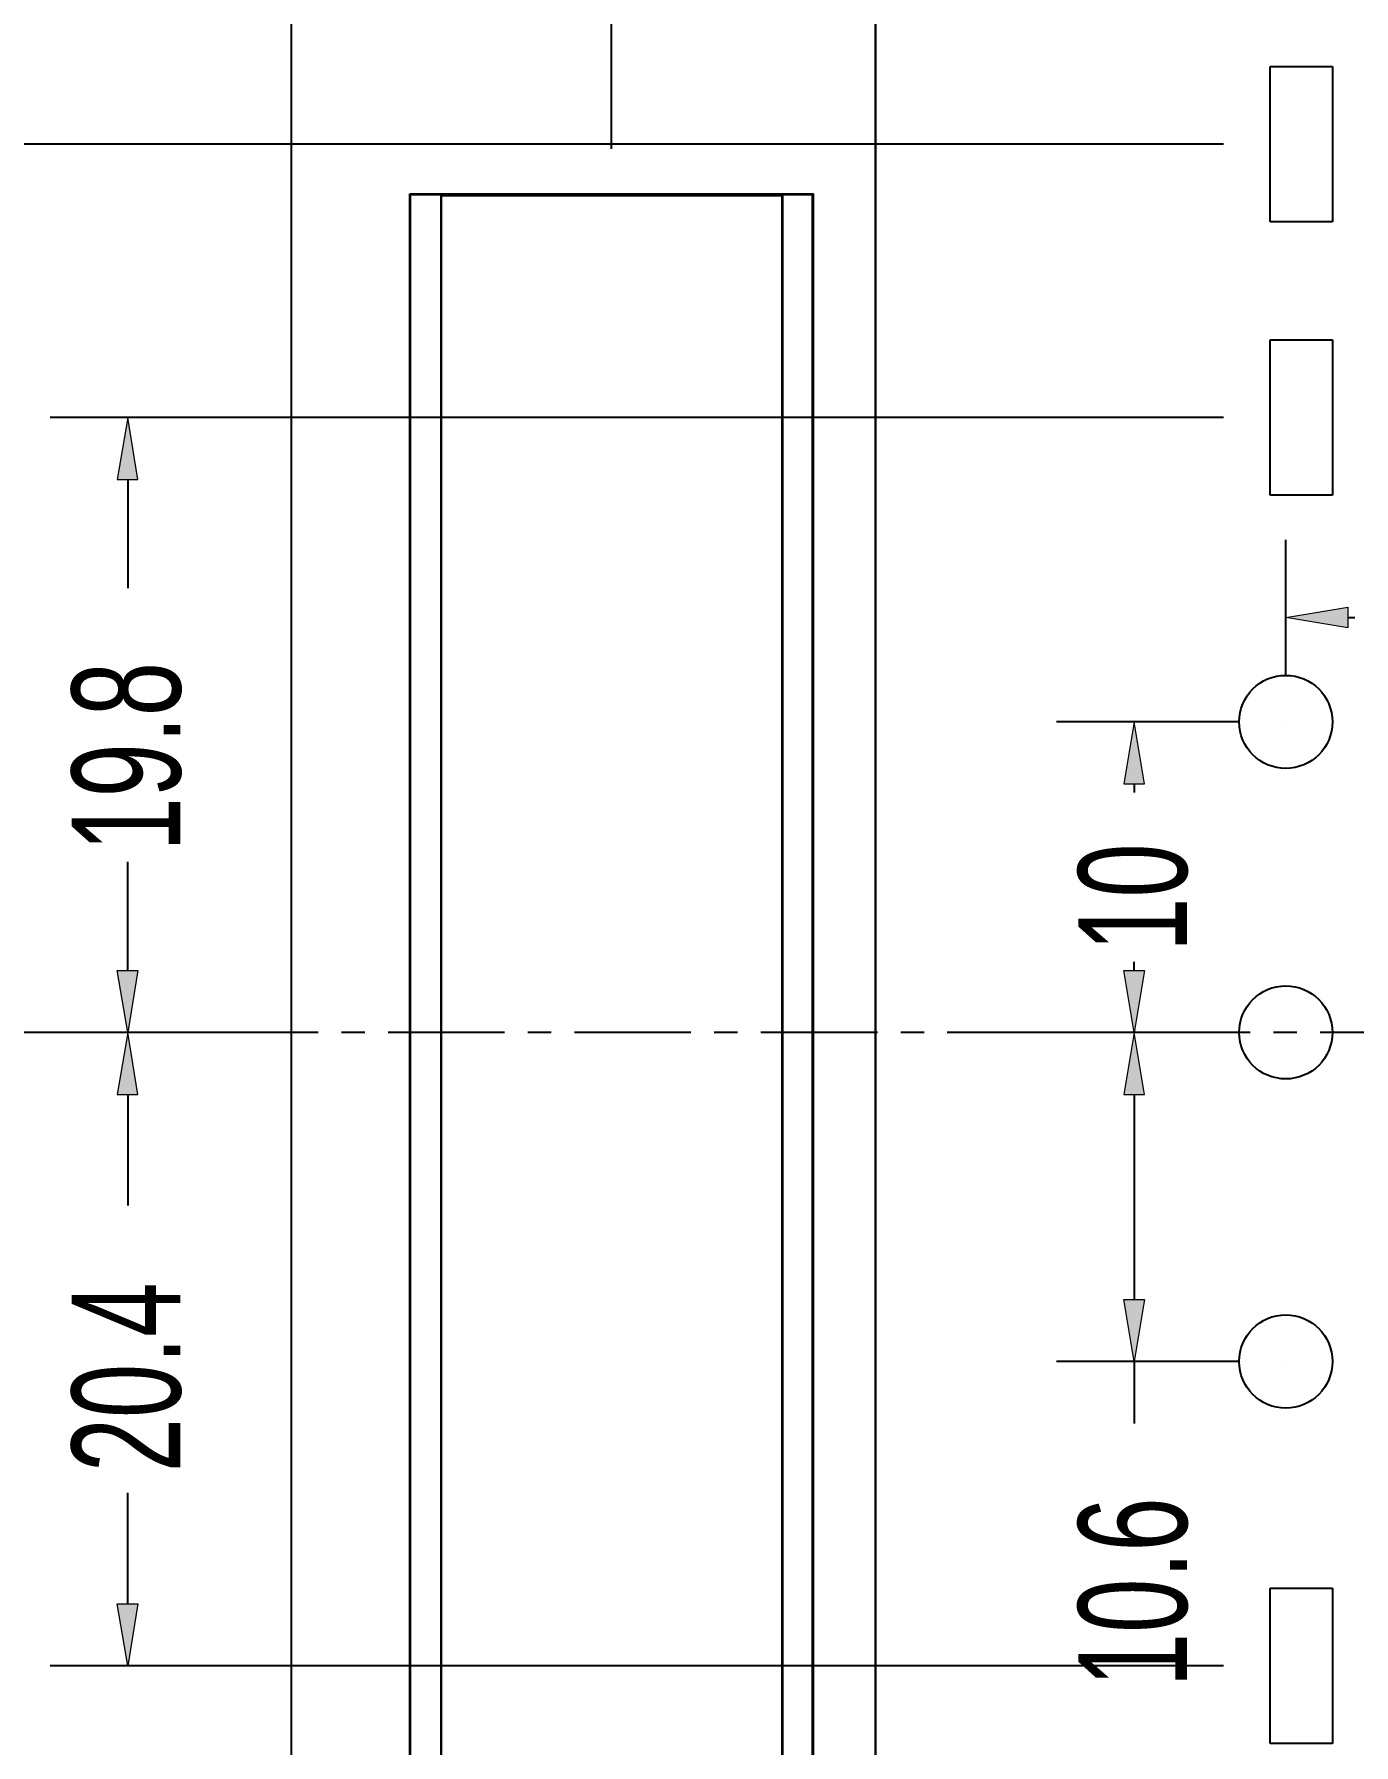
# Model space of a CAD drawing. Header units: inches. Extents: x 0 to 800, y 356 to 444.
# Drawn here: x 15.39 to 24.3, y 402.26 to 413.82 of the extents above; entities that cross this region are included whole.
import ezdxf

# ---------------------------------------------------------------- set-up
doc = ezdxf.new("R2010")
doc.units = ezdxf.units.IN
doc.header["$MEASUREMENT"] = 0
doc.linetypes.add('AI-Linetype-3', pattern=[1.259478, 0.787174, -0.157435, 0.157435, -0.157435])

# ---------------------------------------------------------------- blocks, each defined once
blk = doc.blocks.new('block 177')
at = {"color": 5, "lineweight": 25, "true_color": 0x0000ff}
blk.add_lwpolyline([(19.288, 413.042), (19.288, 421.533)], dxfattribs=at)
blk = doc.blocks.new('block 184')
at = {"lineweight": 0}
blk.add_lwpolyline([(19.288, 412.727), (19.288, 412.727)], dxfattribs=at)
blk = doc.blocks.new('block 176')
for name in ['block 177', 'block 184']:
    blk.add_blockref(name, (0, 0))
blk = doc.blocks.new('block 626')
at = {"color": 7, "lineweight": 25, "true_color": 0xffffff}
blk.add_lwpolyline([(17.126, 398.496), (17.126, 415.645)], dxfattribs=at)
blk = doc.blocks.new('block 627')
at = {"color": 7, "lineweight": 25, "true_color": 0xffffff}
blk.add_lwpolyline([(17.924, 401.403), (17.924, 412.738)], dxfattribs=at)
blk = doc.blocks.new('block 628')
at = {"color": 7, "lineweight": 25, "true_color": 0xffffff}
blk.add_lwpolyline([(17.93, 401.718), (17.93, 412.732)], dxfattribs=at)
blk = doc.blocks.new('block 629')
at = {"color": 7, "lineweight": 25, "true_color": 0xffffff}
blk.add_lwpolyline([(18.134, 412.732), (18.134, 401.823)], dxfattribs=at)
blk = doc.blocks.new('block 630')
at = {"color": 7, "lineweight": 25, "true_color": 0xffffff}
blk.add_lwpolyline([(18.138, 402.096), (18.138, 412.727)], dxfattribs=at)
blk = doc.blocks.new('block 639')
at = {"color": 7, "lineweight": 25, "true_color": 0xffffff}
blk.add_lwpolyline([(20.438, 412.727), (20.438, 402.096)], dxfattribs=at)
blk = doc.blocks.new('block 640')
at = {"color": 7, "lineweight": 25, "true_color": 0xffffff}
blk.add_lwpolyline([(20.442, 412.732), (20.442, 401.823)], dxfattribs=at)
blk = doc.blocks.new('block 641')
at = {"color": 7, "lineweight": 25, "true_color": 0xffffff}
blk.add_lwpolyline([(20.646, 401.718), (20.646, 412.732)], dxfattribs=at)
blk = doc.blocks.new('block 642')
at = {"color": 7, "lineweight": 25, "true_color": 0xffffff}
blk.add_lwpolyline([(20.652, 401.403), (20.652, 412.738)], dxfattribs=at)
blk = doc.blocks.new('block 643')
at = {"color": 7, "lineweight": 25, "true_color": 0xffffff}
blk.add_lwpolyline([(21.068, 414.317), (21.068, 399.824)], dxfattribs=at)
blk = doc.blocks.new('block 644')
at = {"color": 7, "lineweight": 25, "true_color": 0xffffff}
blk.add_lwpolyline([(21.072, 414.312), (21.072, 399.829)], dxfattribs=at)
blk = doc.blocks.new('block 645')
at = {"color": 7, "lineweight": 25, "true_color": 0xffffff}
blk.add_lwpolyline([(20.442, 412.732), (20.438, 412.727)], dxfattribs=at)
blk = doc.blocks.new('block 646')
at = {"color": 7, "lineweight": 25, "true_color": 0xffffff}
blk.add_lwpolyline([(20.646, 412.732), (20.652, 412.738)], dxfattribs=at)
blk = doc.blocks.new('block 649')
at = {"color": 7, "lineweight": 25, "true_color": 0xffffff}
blk.add_lwpolyline([(23.738, 402.264), (23.738, 403.313)], dxfattribs=at)
blk = doc.blocks.new('block 650')
at = {"color": 7, "lineweight": 25, "true_color": 0xffffff}
blk.add_lwpolyline([(23.738, 410.702), (23.738, 411.751)], dxfattribs=at)
blk = doc.blocks.new('block 651')
at = {"color": 7, "lineweight": 25, "true_color": 0xffffff}
blk.add_lwpolyline([(23.738, 412.549), (23.738, 413.599)], dxfattribs=at)
blk = doc.blocks.new('block 652')
at = {"color": 7, "lineweight": 25, "true_color": 0xffffff}
blk.add_lwpolyline([(24.158, 413.599), (24.158, 412.549)], dxfattribs=at)
blk = doc.blocks.new('block 653')
at = {"color": 7, "lineweight": 25, "true_color": 0xffffff}
blk.add_lwpolyline([(24.158, 411.751), (24.158, 410.702)], dxfattribs=at)
blk = doc.blocks.new('block 654')
at = {"color": 7, "lineweight": 25, "true_color": 0xffffff}
blk.add_lwpolyline([(24.158, 403.313), (24.158, 402.264)], dxfattribs=at)
blk = doc.blocks.new('block 693')
at = {"color": 7, "lineweight": 25, "true_color": 0xffffff}
blk.add_lwpolyline([(17.93, 412.732), (17.924, 412.738)], dxfattribs=at)
blk = doc.blocks.new('block 694')
at = {"color": 7, "lineweight": 25, "true_color": 0xffffff}
blk.add_lwpolyline([(18.134, 412.732), (18.138, 412.727)], dxfattribs=at)
blk = doc.blocks.new('block 725')
at = {"color": 7, "lineweight": 25, "true_color": 0xffffff}
blk.add_lwpolyline([(24.158, 402.264), (23.738, 402.264)], dxfattribs=at)
blk = doc.blocks.new('block 726')
at = {"color": 7, "lineweight": 25, "true_color": 0xffffff}
blk.add_lwpolyline([(23.738, 403.313), (24.158, 403.313)], dxfattribs=at)
blk = doc.blocks.new('block 753')
at = {"color": 7, "lineweight": 25, "true_color": 0xffffff}
blk.add_lwpolyline([(24.158, 410.702), (23.738, 410.702)], dxfattribs=at)
blk = doc.blocks.new('block 756')
at = {"color": 7, "lineweight": 25, "true_color": 0xffffff}
blk.add_lwpolyline([(23.738, 411.751), (24.158, 411.751)], dxfattribs=at)
blk = doc.blocks.new('block 765')
at = {"color": 7, "lineweight": 25, "true_color": 0xffffff}
blk.add_lwpolyline([(24.158, 412.549), (23.738, 412.549)], dxfattribs=at)
blk = doc.blocks.new('block 766')
at = {"color": 7, "lineweight": 25, "true_color": 0xffffff}
blk.add_lwpolyline([(18.138, 412.727), (20.438, 412.727)], dxfattribs=at)
blk = doc.blocks.new('block 770')
at = {"color": 7, "lineweight": 25, "true_color": 0xffffff}
blk.add_lwpolyline([(20.646, 412.732), (20.442, 412.732)], dxfattribs=at)
blk = doc.blocks.new('block 771')
at = {"color": 7, "lineweight": 25, "true_color": 0xffffff}
blk.add_lwpolyline([(18.134, 412.732), (17.93, 412.732)], dxfattribs=at)
blk = doc.blocks.new('block 772')
at = {"color": 7, "lineweight": 25, "true_color": 0xffffff}
blk.add_lwpolyline([(17.924, 412.738), (20.652, 412.738)], dxfattribs=at)
blk = doc.blocks.new('block 783')
at = {"color": 7, "lineweight": 25, "true_color": 0xffffff}
blk.add_lwpolyline([(23.738, 413.599), (24.158, 413.599)], dxfattribs=at)
blk = doc.blocks.new('block 909')
at = {"color": 7, "lineweight": 25, "true_color": 0xffffff}
blk.add_open_spline([(24.158, 404.846), (24.158, 405.02), (24.017, 405.161), (23.843, 405.161), (23.669, 405.161), (23.528, 405.02), (23.528, 404.846), (23.528, 404.672), (23.669, 404.531), (23.843, 404.531), (24.017, 404.531), (24.158, 404.672), (24.158, 404.846), (24.158, 404.846), (24.158, 404.846), (24.158, 404.846)], degree=3, knots=[0, 0, 0, 0, 1, 1, 1, 2, 2, 2, 3, 3, 3, 4, 4, 4, 5, 5, 5, 5], dxfattribs=at)
blk = doc.blocks.new('block 910')
at = {"color": 7, "lineweight": 25, "true_color": 0xffffff}
blk.add_open_spline([(24.158, 407.07), (24.158, 407.245), (24.017, 407.385), (23.843, 407.385), (23.669, 407.385), (23.528, 407.245), (23.528, 407.07), (23.528, 406.896), (23.669, 406.756), (23.843, 406.756), (24.017, 406.756), (24.158, 406.896), (24.158, 407.07), (24.158, 407.07), (24.158, 407.07), (24.158, 407.07)], degree=3, knots=[0, 0, 0, 0, 1, 1, 1, 2, 2, 2, 3, 3, 3, 4, 4, 4, 5, 5, 5, 5], dxfattribs=at)
blk = doc.blocks.new('block 915')
at = {"color": 7, "lineweight": 25, "true_color": 0xffffff}
blk.add_open_spline([(24.158, 409.169), (24.158, 409.344), (24.017, 409.484), (23.843, 409.484), (23.669, 409.484), (23.528, 409.344), (23.528, 409.169), (23.528, 408.996), (23.669, 408.855), (23.843, 408.855), (24.017, 408.855), (24.158, 408.996), (24.158, 409.169), (24.158, 409.169), (24.158, 409.169), (24.158, 409.169)], degree=3, knots=[0, 0, 0, 0, 1, 1, 1, 2, 2, 2, 3, 3, 3, 4, 4, 4, 5, 5, 5, 5], dxfattribs=at)
blk = doc.blocks.new('block 2836')
at = {"color": 1, "linetype": 'AI-Linetype-3', "lineweight": 25, "true_color": 0xff0000}
blk.add_lwpolyline([(52.571, 407.07), (14.133, 407.07)], dxfattribs=at)
blk = doc.blocks.new('block 2883')
at = {"color": 5, "lineweight": 25, "true_color": 0x0000ff}
blk.add_lwpolyline([(25.522, 409.484), (25.522, 410.401)], dxfattribs=at)
blk = doc.blocks.new('block 2884')
at = {"color": 5, "lineweight": 25, "true_color": 0x0000ff}
blk.add_lwpolyline([(23.843, 409.484), (23.843, 410.401)], dxfattribs=at)
blk = doc.blocks.new('block 2885')
at = {"color": 5, "lineweight": 25, "true_color": 0x0000ff}
blk.add_lwpolyline([(25.103, 409.876), (25.057, 409.876)], dxfattribs=at)
blk = doc.blocks.new('block 2886')
at = {"color": 5, "lineweight": 25, "true_color": 0x0000ff}
blk.add_lwpolyline([(24.263, 409.876), (24.309, 409.876)], dxfattribs=at)
blk = doc.blocks.new('block 2887')
at = {"color": 3, "true_color": 0x00ff00, "insert": (24.448, 409.509), "char_height": 0.7347, "attachment_point": 7}
blk.add_mtext('\\fAdobe Song Std L|b0|i0|c0|p34;\\W0.67;8', dxfattribs=at)
blk = doc.blocks.new('block 2888')
at = {"true_color": 0x0000ff}
h = blk.add_hatch(color=5, dxfattribs=at)
h.dxf.hatch_style = 2
h.paths.add_polyline_path([(25.103, 409.946), (25.103, 409.806), (25.522, 409.876)])
at = {"lineweight": 0}
blk.add_lwpolyline([(25.103, 409.946), (25.103, 409.806), (25.522, 409.876), (25.103, 409.946)], dxfattribs=at)
blk = doc.blocks.new('block 2889')
at = {"true_color": 0x0000ff}
h = blk.add_hatch(color=5, dxfattribs=at)
h.dxf.hatch_style = 2
h.paths.add_polyline_path([(24.263, 409.946), (24.263, 409.806), (23.843, 409.876)])
at = {"lineweight": 0}
blk.add_lwpolyline([(24.263, 409.946), (24.263, 409.806), (23.843, 409.876), (24.263, 409.946)], dxfattribs=at)
blk = doc.blocks.new('block 2890')
at = {"lineweight": 0}
blk.add_lwpolyline([(25.522, 409.169), (25.522, 409.169)], dxfattribs=at)
blk = doc.blocks.new('block 2891')
at = {"lineweight": 0}
blk.add_lwpolyline([(23.843, 409.169), (23.843, 409.169)], dxfattribs=at)
blk = doc.blocks.new('block 2892')
at = {"lineweight": 0}
blk.add_lwpolyline([(23.843, 409.876), (23.843, 409.876)], dxfattribs=at)
blk = doc.blocks.new('block 2882')
for name in ['block 2884', 'block 2883', 'block 2887', 'block 2889', 'block 2888', 'block 2892', 'block 2886', 'block 2885', 'block 2891', 'block 2890']:
    blk.add_blockref(name, (0, 0))
blk = doc.blocks.new('block 2894')
at = {"color": 5, "lineweight": 25, "true_color": 0x0000ff}
blk.add_lwpolyline([(23.528, 409.169), (22.294, 409.169)], dxfattribs=at)
blk = doc.blocks.new('block 2895')
at = {"color": 5, "lineweight": 25, "true_color": 0x0000ff}
blk.add_lwpolyline([(23.528, 407.07), (22.294, 407.07)], dxfattribs=at)
blk = doc.blocks.new('block 2896')
at = {"color": 5, "lineweight": 25, "true_color": 0x0000ff}
blk.add_lwpolyline([(22.818, 408.75), (22.818, 408.693)], dxfattribs=at)
blk = doc.blocks.new('block 2897')
at = {"color": 5, "lineweight": 25, "true_color": 0x0000ff}
blk.add_lwpolyline([(22.818, 407.49), (22.818, 407.547)], dxfattribs=at)
blk = doc.blocks.new('block 2898')
at = {"true_color": 0x0000ff}
h = blk.add_hatch(color=5, dxfattribs=at)
h.dxf.hatch_style = 2
h.paths.add_polyline_path([(22.749, 408.75), (22.889, 408.75), (22.818, 409.169)])
at = {"lineweight": 0}
blk.add_lwpolyline([(22.749, 408.75), (22.889, 408.75), (22.818, 409.169), (22.749, 408.75)], dxfattribs=at)
blk = doc.blocks.new('block 2899')
at = {"true_color": 0x0000ff}
h = blk.add_hatch(color=5, dxfattribs=at)
h.dxf.hatch_style = 2
h.paths.add_polyline_path([(22.749, 407.49), (22.889, 407.49), (22.818, 407.07)])
at = {"lineweight": 0}
blk.add_lwpolyline([(22.749, 407.49), (22.889, 407.49), (22.818, 407.07), (22.749, 407.49)], dxfattribs=at)
blk = doc.blocks.new('block 2900')
at = {"color": 3, "true_color": 0x00ff00, "insert": (23.186, 407.616), "char_height": 0.7347, "attachment_point": 7, "rotation": 90}
blk.add_mtext('\\fAdobe Song Std L|b0|i0|c0|p34;\\W0.67;10', dxfattribs=at)
blk = doc.blocks.new('block 2901')
at = {"lineweight": 0}
blk.add_lwpolyline([(23.843, 409.169), (23.843, 409.169)], dxfattribs=at)
blk = doc.blocks.new('block 2902')
at = {"lineweight": 0}
blk.add_lwpolyline([(23.843, 407.07), (23.843, 407.07)], dxfattribs=at)
blk = doc.blocks.new('block 2903')
at = {"lineweight": 0}
blk.add_lwpolyline([(22.818, 407.07), (22.818, 407.07)], dxfattribs=at)
blk = doc.blocks.new('block 2893')
for name in ['block 2894', 'block 2898', 'block 2901', 'block 2896', 'block 2900', 'block 2899', 'block 2897', 'block 2895', 'block 2903', 'block 2902']:
    blk.add_blockref(name, (0, 0))
blk = doc.blocks.new('block 2905')
at = {"color": 5, "lineweight": 25, "true_color": 0x0000ff}
blk.add_lwpolyline([(23.528, 407.07), (22.294, 407.07)], dxfattribs=at)
blk = doc.blocks.new('block 2906')
at = {"color": 5, "lineweight": 25, "true_color": 0x0000ff}
blk.add_lwpolyline([(23.528, 404.846), (22.294, 404.846)], dxfattribs=at)
blk = doc.blocks.new('block 2907')
at = {"color": 5, "lineweight": 25, "true_color": 0x0000ff}
blk.add_lwpolyline([(22.818, 406.651), (22.818, 405.266)], dxfattribs=at)
blk = doc.blocks.new('block 2908')
at = {"color": 5, "lineweight": 25, "true_color": 0x0000ff}
blk.add_lwpolyline([(22.818, 404.846), (22.818, 404.426)], dxfattribs=at)
blk = doc.blocks.new('block 2909')
at = {"true_color": 0x0000ff}
h = blk.add_hatch(color=5, dxfattribs=at)
h.dxf.hatch_style = 2
h.paths.add_polyline_path([(22.749, 406.651), (22.889, 406.651), (22.818, 407.07)])
at = {"lineweight": 0}
blk.add_lwpolyline([(22.749, 406.651), (22.889, 406.651), (22.818, 407.07), (22.749, 406.651)], dxfattribs=at)
blk = doc.blocks.new('block 2910')
at = {"true_color": 0x0000ff}
h = blk.add_hatch(color=5, dxfattribs=at)
h.dxf.hatch_style = 2
h.paths.add_polyline_path([(22.749, 405.266), (22.889, 405.266), (22.818, 404.846)])
at = {"lineweight": 0}
blk.add_lwpolyline([(22.749, 405.266), (22.889, 405.266), (22.818, 404.846), (22.749, 405.266)], dxfattribs=at)
blk = doc.blocks.new('block 2911')
at = {"color": 3, "true_color": 0x00ff00, "insert": (23.186, 402.646), "char_height": 0.7347, "attachment_point": 7, "rotation": 90}
blk.add_mtext('\\fAdobe Song Std L|b0|i0|c0|p34;\\W0.67;10.6', dxfattribs=at)
blk = doc.blocks.new('block 2912')
at = {"lineweight": 0}
blk.add_lwpolyline([(23.843, 407.07), (23.843, 407.07)], dxfattribs=at)
blk = doc.blocks.new('block 2913')
at = {"lineweight": 0}
blk.add_lwpolyline([(23.843, 404.846), (23.843, 404.846)], dxfattribs=at)
blk = doc.blocks.new('block 2914')
at = {"lineweight": 0}
blk.add_lwpolyline([(22.818, 404.846), (22.818, 404.846)], dxfattribs=at)
blk = doc.blocks.new('block 2904')
for name in ['block 2905', 'block 2909', 'block 2912', 'block 2907', 'block 2910', 'block 2906', 'block 2908', 'block 2914', 'block 2913', 'block 2911']:
    blk.add_blockref(name, (0, 0))
blk = doc.blocks.new('block 2953')
at = {"color": 5, "lineweight": 25, "true_color": 0x0000ff}
blk.add_lwpolyline([(25.627, 413.914), (25.627, 416.946)], dxfattribs=at)
blk = doc.blocks.new('block 2954')
at = {"color": 5, "lineweight": 25, "true_color": 0x0000ff}
blk.add_lwpolyline([(24.788, 413.914), (24.788, 416.946)], dxfattribs=at)
blk = doc.blocks.new('block 2955')
at = {"color": 5, "lineweight": 25, "true_color": 0x0000ff}
blk.add_lwpolyline([(26.047, 416.421), (26.467, 416.421)], dxfattribs=at)
blk = doc.blocks.new('block 2956')
at = {"color": 5, "lineweight": 25, "true_color": 0x0000ff}
blk.add_lwpolyline([(24.368, 416.421), (23.948, 416.421)], dxfattribs=at)
blk = doc.blocks.new('block 2957')
at = {"color": 5, "lineweight": 25, "true_color": 0x0000ff}
blk.add_lwpolyline([(25.627, 416.421), (25.593, 416.421)], dxfattribs=at)
blk = doc.blocks.new('block 2958')
at = {"color": 5, "lineweight": 25, "true_color": 0x0000ff}
blk.add_lwpolyline([(24.788, 416.421), (24.822, 416.421)], dxfattribs=at)
blk = doc.blocks.new('block 2959')
at = {"true_color": 0x0000ff}
h = blk.add_hatch(color=5, dxfattribs=at)
h.dxf.hatch_style = 2
h.paths.add_polyline_path([(26.047, 416.491), (26.047, 416.352), (25.627, 416.421)])
at = {"lineweight": 0}
blk.add_lwpolyline([(26.047, 416.491), (26.047, 416.352), (25.627, 416.421), (26.047, 416.491)], dxfattribs=at)
blk = doc.blocks.new('block 2960')
at = {"true_color": 0x0000ff}
h = blk.add_hatch(color=5, dxfattribs=at)
h.dxf.hatch_style = 2
h.paths.add_polyline_path([(24.368, 416.491), (24.368, 416.352), (24.788, 416.421)])
at = {"lineweight": 0}
blk.add_lwpolyline([(24.368, 416.491), (24.368, 416.352), (24.788, 416.421), (24.368, 416.491)], dxfattribs=at)
blk = doc.blocks.new('block 2961')
at = {"color": 3, "true_color": 0x00ff00, "insert": (24.961, 416.054), "char_height": 0.7347, "attachment_point": 7}
blk.add_mtext('\\fAdobe Song Std L|b0|i0|c0|p34;\\W0.67;4', dxfattribs=at)
blk = doc.blocks.new('block 2962')
at = {"lineweight": 0}
blk.add_lwpolyline([(25.627, 413.599), (25.627, 413.599)], dxfattribs=at)
blk = doc.blocks.new('block 2963')
at = {"lineweight": 0}
blk.add_lwpolyline([(24.788, 413.599), (24.788, 413.599)], dxfattribs=at)
blk = doc.blocks.new('block 2964')
at = {"lineweight": 0}
blk.add_lwpolyline([(24.788, 416.421), (24.788, 416.421)], dxfattribs=at)
blk = doc.blocks.new('block 2952')
for name in ['block 2954', 'block 2953', 'block 2961', 'block 2960', 'block 2959', 'block 2956', 'block 2958', 'block 2964', 'block 2957', 'block 2955', 'block 2963', 'block 2962']:
    blk.add_blockref(name, (0, 0))
blk = doc.blocks.new('block 2966')
at = {"color": 5, "lineweight": 25, "true_color": 0x0000ff}
blk.add_lwpolyline([(24.788, 413.914), (24.788, 416.946)], dxfattribs=at)
blk = doc.blocks.new('block 2967')
at = {"color": 5, "lineweight": 25, "true_color": 0x0000ff}
blk.add_lwpolyline([(23.948, 413.914), (23.948, 416.946)], dxfattribs=at)
blk = doc.blocks.new('block 2968')
at = {"color": 5, "lineweight": 25, "true_color": 0x0000ff}
blk.add_lwpolyline([(25.208, 416.421), (25.627, 416.421)], dxfattribs=at)
blk = doc.blocks.new('block 2969')
at = {"color": 5, "lineweight": 25, "true_color": 0x0000ff}
blk.add_lwpolyline([(23.528, 416.421), (23.108, 416.421)], dxfattribs=at)
blk = doc.blocks.new('block 2970')
at = {"color": 5, "lineweight": 25, "true_color": 0x0000ff}
blk.add_lwpolyline([(24.788, 416.421), (24.753, 416.421)], dxfattribs=at)
blk = doc.blocks.new('block 2971')
at = {"color": 5, "lineweight": 25, "true_color": 0x0000ff}
blk.add_lwpolyline([(23.948, 416.421), (23.982, 416.421)], dxfattribs=at)
blk = doc.blocks.new('block 2972')
at = {"true_color": 0x0000ff}
h = blk.add_hatch(color=5, dxfattribs=at)
h.dxf.hatch_style = 2
h.paths.add_polyline_path([(25.208, 416.491), (25.208, 416.352), (24.788, 416.421)])
at = {"lineweight": 0}
blk.add_lwpolyline([(25.208, 416.491), (25.208, 416.352), (24.788, 416.421), (25.208, 416.491)], dxfattribs=at)
blk = doc.blocks.new('block 2973')
at = {"true_color": 0x0000ff}
h = blk.add_hatch(color=5, dxfattribs=at)
h.dxf.hatch_style = 2
h.paths.add_polyline_path([(23.528, 416.491), (23.528, 416.352), (23.948, 416.421)])
at = {"lineweight": 0}
blk.add_lwpolyline([(23.528, 416.491), (23.528, 416.352), (23.948, 416.421), (23.528, 416.491)], dxfattribs=at)
blk = doc.blocks.new('block 2974')
at = {"color": 3, "true_color": 0x00ff00, "insert": (24.122, 416.054), "char_height": 0.7347, "attachment_point": 7}
blk.add_mtext('\\fAdobe Song Std L|b0|i0|c0|p34;\\W0.67;4', dxfattribs=at)
blk = doc.blocks.new('block 2975')
at = {"lineweight": 0}
blk.add_lwpolyline([(24.788, 413.599), (24.788, 413.599)], dxfattribs=at)
blk = doc.blocks.new('block 2976')
at = {"lineweight": 0}
blk.add_lwpolyline([(23.948, 413.599), (23.948, 413.599)], dxfattribs=at)
blk = doc.blocks.new('block 2977')
at = {"lineweight": 0}
blk.add_lwpolyline([(23.948, 416.421), (23.948, 416.421)], dxfattribs=at)
blk = doc.blocks.new('block 2965')
for name in ['block 2967', 'block 2966', 'block 2974', 'block 2973', 'block 2972', 'block 2969', 'block 2971', 'block 2977', 'block 2970', 'block 2968', 'block 2976', 'block 2975']:
    blk.add_blockref(name, (0, 0))
blk = doc.blocks.new('block 2979')
at = {"color": 5, "lineweight": 25, "true_color": 0x0000ff}
blk.add_lwpolyline([(23.423, 413.074), (13.916, 413.074)], dxfattribs=at)
blk = doc.blocks.new('block 2980')
at = {"color": 5, "lineweight": 25, "true_color": 0x0000ff}
blk.add_lwpolyline([(16.497, 407.07), (13.916, 407.07)], dxfattribs=at)
blk = doc.blocks.new('block 2981')
at = {"color": 5, "lineweight": 25, "true_color": 0x0000ff}
blk.add_lwpolyline([(14.44, 412.654), (14.44, 411.032)], dxfattribs=at)
blk = doc.blocks.new('block 2982')
at = {"color": 5, "lineweight": 25, "true_color": 0x0000ff}
blk.add_lwpolyline([(14.44, 407.49), (14.44, 409.112)], dxfattribs=at)
blk = doc.blocks.new('block 2983')
at = {"true_color": 0x0000ff}
h = blk.add_hatch(color=5, dxfattribs=at)
h.dxf.hatch_style = 2
h.paths.add_polyline_path([(14.371, 412.654), (14.511, 412.654), (14.44, 413.074)])
at = {"lineweight": 0}
blk.add_lwpolyline([(14.371, 412.654), (14.511, 412.654), (14.44, 413.074), (14.371, 412.654)], dxfattribs=at)
blk = doc.blocks.new('block 2984')
at = {"true_color": 0x0000ff}
h = blk.add_hatch(color=5, dxfattribs=at)
h.dxf.hatch_style = 2
h.paths.add_polyline_path([(14.371, 407.49), (14.511, 407.49), (14.44, 407.07)])
at = {"lineweight": 0}
blk.add_lwpolyline([(14.371, 407.49), (14.511, 407.49), (14.44, 407.07), (14.371, 407.49)], dxfattribs=at)
blk = doc.blocks.new('block 2985')
at = {"color": 3, "true_color": 0x00ff00, "insert": (14.808, 409.252), "char_height": 0.7347, "attachment_point": 7, "rotation": 90}
blk.add_mtext('\\fAdobe Song Std L|b0|i0|c0|p34;\\W0.67;28.6', dxfattribs=at)
blk = doc.blocks.new('block 2986')
at = {"lineweight": 0}
blk.add_lwpolyline([(23.738, 413.074), (23.738, 413.074)], dxfattribs=at)
blk = doc.blocks.new('block 2987')
at = {"lineweight": 0}
blk.add_lwpolyline([(16.811, 407.07), (16.811, 407.07)], dxfattribs=at)
blk = doc.blocks.new('block 2988')
at = {"lineweight": 0}
blk.add_lwpolyline([(14.44, 407.07), (14.44, 407.07)], dxfattribs=at)
blk = doc.blocks.new('block 2978')
for name in ['block 2979', 'block 2983', 'block 2986', 'block 2981', 'block 2985', 'block 2982', 'block 2984', 'block 2980', 'block 2988', 'block 2987']:
    blk.add_blockref(name, (0, 0))
blk = doc.blocks.new('block 2990')
at = {"color": 5, "lineweight": 25, "true_color": 0x0000ff}
blk.add_lwpolyline([(23.423, 411.227), (15.494, 411.227)], dxfattribs=at)
blk = doc.blocks.new('block 2991')
at = {"color": 5, "lineweight": 25, "true_color": 0x0000ff}
blk.add_lwpolyline([(16.811, 407.07), (15.494, 407.07)], dxfattribs=at)
blk = doc.blocks.new('block 2992')
at = {"color": 5, "lineweight": 25, "true_color": 0x0000ff}
blk.add_lwpolyline([(16.019, 410.807), (16.019, 410.073)], dxfattribs=at)
blk = doc.blocks.new('block 2993')
at = {"color": 5, "lineweight": 25, "true_color": 0x0000ff}
blk.add_lwpolyline([(16.019, 407.49), (16.019, 408.224)], dxfattribs=at)
blk = doc.blocks.new('block 2994')
at = {"true_color": 0x0000ff}
h = blk.add_hatch(color=5, dxfattribs=at)
h.dxf.hatch_style = 2
h.paths.add_polyline_path([(15.948, 410.807), (16.088, 410.807), (16.019, 411.227)])
at = {"lineweight": 0}
blk.add_lwpolyline([(15.948, 410.807), (16.088, 410.807), (16.019, 411.227), (15.948, 410.807)], dxfattribs=at)
blk = doc.blocks.new('block 2995')
at = {"true_color": 0x0000ff}
h = blk.add_hatch(color=5, dxfattribs=at)
h.dxf.hatch_style = 2
h.paths.add_polyline_path([(15.948, 407.49), (16.088, 407.49), (16.019, 407.07)])
at = {"lineweight": 0}
blk.add_lwpolyline([(15.948, 407.49), (16.088, 407.49), (16.019, 407.07), (15.948, 407.49)], dxfattribs=at)
blk = doc.blocks.new('block 2996')
at = {"color": 3, "true_color": 0x00ff00, "insert": (16.386, 408.293), "char_height": 0.7347, "attachment_point": 7, "rotation": 90}
blk.add_mtext('\\fAdobe Song Std L|b0|i0|c0|p34;\\W0.67;19.8', dxfattribs=at)
blk = doc.blocks.new('block 2997')
at = {"lineweight": 0}
blk.add_lwpolyline([(23.738, 411.227), (23.738, 411.227)], dxfattribs=at)
blk = doc.blocks.new('block 2998')
at = {"lineweight": 0}
blk.add_lwpolyline([(17.126, 407.07), (17.126, 407.07)], dxfattribs=at)
blk = doc.blocks.new('block 2999')
at = {"lineweight": 0}
blk.add_lwpolyline([(16.019, 407.07), (16.019, 407.07)], dxfattribs=at)
blk = doc.blocks.new('block 2989')
for name in ['block 2990', 'block 2994', 'block 2997', 'block 2992', 'block 2996', 'block 2993', 'block 2995', 'block 2991', 'block 2999', 'block 2998']:
    blk.add_blockref(name, (0, 0))
blk = doc.blocks.new('block 3001')
at = {"color": 5, "lineweight": 25, "true_color": 0x0000ff}
blk.add_lwpolyline([(23.423, 402.789), (15.494, 402.789)], dxfattribs=at)
blk = doc.blocks.new('block 3002')
at = {"color": 5, "lineweight": 25, "true_color": 0x0000ff}
blk.add_lwpolyline([(16.497, 407.07), (15.494, 407.07)], dxfattribs=at)
blk = doc.blocks.new('block 3003')
at = {"color": 5, "lineweight": 25, "true_color": 0x0000ff}
blk.add_lwpolyline([(16.019, 403.208), (16.019, 403.958)], dxfattribs=at)
blk = doc.blocks.new('block 3004')
at = {"color": 5, "lineweight": 25, "true_color": 0x0000ff}
blk.add_lwpolyline([(16.019, 406.651), (16.019, 405.901)], dxfattribs=at)
blk = doc.blocks.new('block 3005')
at = {"true_color": 0x0000ff}
h = blk.add_hatch(color=5, dxfattribs=at)
h.dxf.hatch_style = 2
h.paths.add_polyline_path([(15.948, 403.208), (16.088, 403.208), (16.019, 402.789)])
at = {"lineweight": 0}
blk.add_lwpolyline([(15.948, 403.208), (16.088, 403.208), (16.019, 402.789), (15.948, 403.208)], dxfattribs=at)
blk = doc.blocks.new('block 3006')
at = {"true_color": 0x0000ff}
h = blk.add_hatch(color=5, dxfattribs=at)
h.dxf.hatch_style = 2
h.paths.add_polyline_path([(15.948, 406.651), (16.088, 406.651), (16.019, 407.07)])
at = {"lineweight": 0}
blk.add_lwpolyline([(15.948, 406.651), (16.088, 406.651), (16.019, 407.07), (15.948, 406.651)], dxfattribs=at)
blk = doc.blocks.new('block 3007')
at = {"color": 3, "true_color": 0x00ff00, "insert": (16.386, 404.098), "char_height": 0.7347, "attachment_point": 7, "rotation": 90}
blk.add_mtext('\\fAdobe Song Std L|b0|i0|c0|p34;\\W0.67;20.4', dxfattribs=at)
blk = doc.blocks.new('block 3008')
at = {"lineweight": 0}
blk.add_lwpolyline([(23.738, 402.789), (23.738, 402.789)], dxfattribs=at)
blk = doc.blocks.new('block 3009')
at = {"lineweight": 0}
blk.add_lwpolyline([(16.811, 407.07), (16.811, 407.07)], dxfattribs=at)
blk = doc.blocks.new('block 3010')
at = {"lineweight": 0}
blk.add_lwpolyline([(16.019, 407.07), (16.019, 407.07)], dxfattribs=at)
blk = doc.blocks.new('block 3000')
for name in ['block 3002', 'block 3006', 'block 3010', 'block 3009', 'block 3004', 'block 3007', 'block 3003', 'block 3005', 'block 3001', 'block 3008']:
    blk.add_blockref(name, (0, 0))
blk = doc.blocks.new('block 3012')
at = {"color": 5, "lineweight": 25, "true_color": 0x0000ff}
blk.add_lwpolyline([(23.423, 400.941), (13.916, 400.941)], dxfattribs=at)
blk = doc.blocks.new('block 3013')
at = {"color": 5, "lineweight": 25, "true_color": 0x0000ff}
blk.add_lwpolyline([(15.179, 407.07), (13.916, 407.07)], dxfattribs=at)
blk = doc.blocks.new('block 3014')
at = {"color": 5, "lineweight": 25, "true_color": 0x0000ff}
blk.add_lwpolyline([(14.44, 401.361), (14.44, 403.046)], dxfattribs=at)
blk = doc.blocks.new('block 3015')
at = {"color": 5, "lineweight": 25, "true_color": 0x0000ff}
blk.add_lwpolyline([(14.44, 406.651), (14.44, 404.966)], dxfattribs=at)
blk = doc.blocks.new('block 3016')
at = {"true_color": 0x0000ff}
h = blk.add_hatch(color=5, dxfattribs=at)
h.dxf.hatch_style = 2
h.paths.add_polyline_path([(14.371, 401.361), (14.511, 401.361), (14.44, 400.941)])
at = {"lineweight": 0}
blk.add_lwpolyline([(14.371, 401.361), (14.511, 401.361), (14.44, 400.941), (14.371, 401.361)], dxfattribs=at)
blk = doc.blocks.new('block 3017')
at = {"true_color": 0x0000ff}
h = blk.add_hatch(color=5, dxfattribs=at)
h.dxf.hatch_style = 2
h.paths.add_polyline_path([(14.371, 406.651), (14.511, 406.651), (14.44, 407.07)])
at = {"lineweight": 0}
blk.add_lwpolyline([(14.371, 406.651), (14.511, 406.651), (14.44, 407.07), (14.371, 406.651)], dxfattribs=at)
blk = doc.blocks.new('block 3018')
at = {"color": 3, "true_color": 0x00ff00, "insert": (14.808, 403.186), "char_height": 0.7347, "attachment_point": 7, "rotation": 90}
blk.add_mtext('\\fAdobe Song Std L|b0|i0|c0|p34;\\W0.67;29.2', dxfattribs=at)
blk = doc.blocks.new('block 3019')
at = {"lineweight": 0}
blk.add_lwpolyline([(23.738, 400.941), (23.738, 400.941)], dxfattribs=at)
blk = doc.blocks.new('block 3020')
at = {"lineweight": 0}
blk.add_lwpolyline([(15.494, 407.07), (15.494, 407.07)], dxfattribs=at)
blk = doc.blocks.new('block 3021')
at = {"lineweight": 0}
blk.add_lwpolyline([(14.44, 407.07), (14.44, 407.07)], dxfattribs=at)
blk = doc.blocks.new('block 3011')
for name in ['block 3013', 'block 3017', 'block 3021', 'block 3020', 'block 3015', 'block 3018', 'block 3014', 'block 3016', 'block 3012', 'block 3019']:
    blk.add_blockref(name, (0, 0))

msp = doc.modelspace()

# ---------------------------------------------------------------- block references
for name in ['block 176', 'block 2965', 'block 2952', 'block 626', 'block 643', 'block 644', 'block 651', 'block 783', 'block 652', 'block 2978', 'block 627', 'block 693', 'block 772', 'block 628', 'block 771', 'block 629', 'block 694', 'block 630', 'block 766', 'block 645', 'block 639', 'block 640', 'block 770', 'block 646', 'block 641', 'block 642', 'block 765', 'block 650', 'block 756', 'block 653', 'block 2989', 'block 753', 'block 2882', 'block 915', 'block 2893', 'block 910', 'block 3011', 'block 2836', 'block 3000', 'block 2904', 'block 909', 'block 649', 'block 726', 'block 654', 'block 725']:
    msp.add_blockref(name, (0, 0))

doc.saveas('drawing.dxf')
